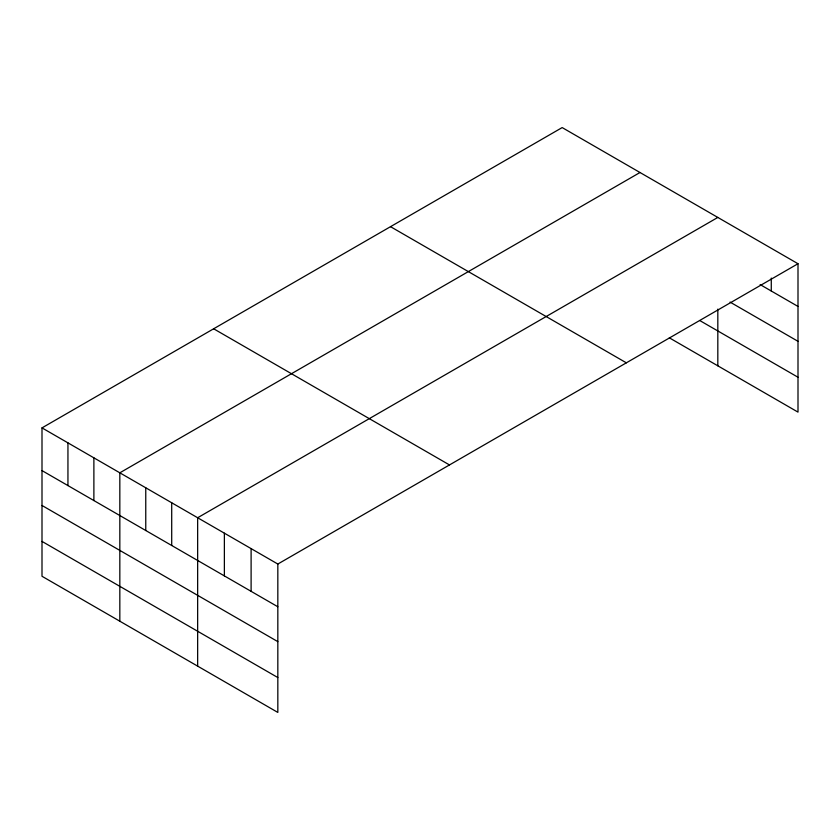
<?xml version="1.0" encoding="UTF-8"?>
<svg xmlns="http://www.w3.org/2000/svg" width="840" height="840" viewBox="0 0 840 840"><rect width="100%" height="100%" fill="white"/><g stroke="black" fill="none" stroke-linecap="round" stroke-linejoin="round"><path stroke-width="1.26" d="M42 427.886L277.83 564.039L277.83 712.425L42 576.272L42 427.886L562.17 127.575L798 263.728L798 412.115L669.323 337.817M639.996 172.505L119.826 472.815L119.826 621.201M717.822 217.434L197.652 517.745L197.652 666.141M277.83 564.039L798 263.728M760.137 284.582L798 306.443M730.065 302.096L798 341.313M699.773 320.534L798 377.244M390.516 226.674L626.346 362.828M213.654 328.786L449.484 464.94M42 470.6L277.83 606.764M42 505.47L277.83 641.634M42 541.401L277.83 677.554M771.278 278.072L771.278 291.007M717.822 309.141L717.822 365.82M251.108 548.615L251.108 591.328M224.375 533.18L224.375 575.894M171.707 502.772L171.707 545.486M145.761 487.798L145.761 530.513M93.88 457.842L93.88 500.556M67.945 442.869L67.945 485.583"/></g></svg>
